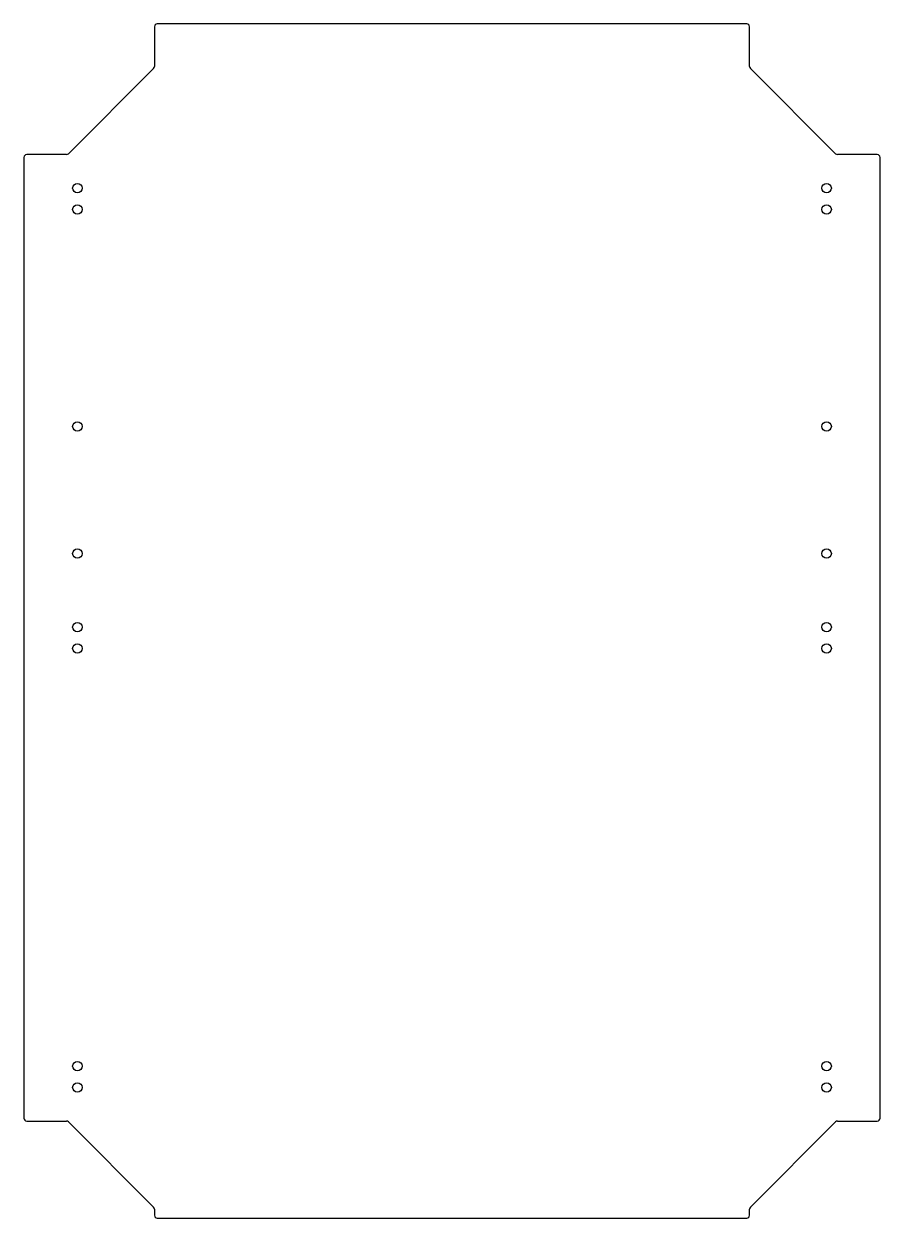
# Model space of a CAD drawing. Header units: inches. Extents: x -11.8 to 11.8, y -16.5 to 16.5.
import ezdxf

# ---------------------------------------------------------------- set-up
doc = ezdxf.new("R2010")
doc.units = ezdxf.units.IN
doc.layers.add('CUTOUTS', color=1, linetype='CONTINUOUS')
doc.layers.add('PERIMETER', color=5, linetype='CONTINUOUS')

msp = doc.modelspace()

# ---------------------------------------------------------------- linework, layer by layer
at = {"layer": 'CUTOUTS'}
for centre in [(-10.335, 11.939), (10.335, 11.939), (-10.335, 11.348), (10.335, 11.348), (-10.335, 5.364), (10.335, 5.364), (-10.335, 1.86), (10.335, 1.86), (-10.335, -0.167), (10.335, -0.167), (-10.335, -0.758), (10.335, -0.758), (-10.335, -12.274), (10.335, -12.274), (-10.335, -12.864), (10.335, -12.864)]:
    msp.add_circle(centre, 0.13, dxfattribs=at)
at = {"layer": 'PERIMETER'}
for p, q in [((8.13, 16.467), (-8.13, 16.467)), ((-8.209, 16.388), (-8.209, 15.294)), ((8.209, 15.294), (8.209, 16.388)), ((-8.232, 15.238), (-10.582, 12.887)), ((10.582, 12.887), (8.232, 15.238)), ((-10.638, 12.864), (-11.732, 12.864)), ((11.732, 12.864), (10.638, 12.864)), ((-11.811, 12.785), (-11.811, -13.711)), ((11.811, -13.711), (11.811, 12.785)), ((-11.732, -13.789), (-10.638, -13.789)), ((-10.582, -13.812), (-8.232, -16.163)), ((8.232, -16.163), (10.582, -13.812)), ((10.638, -13.789), (11.732, -13.789)), ((-8.209, -16.219), (-8.209, -16.388)), ((-8.13, -16.467), (8.13, -16.467)), ((8.209, -16.388), (8.209, -16.219))]:
    msp.add_line(p, q, dxfattribs=at)
for centre, start, end in [((8.13, 16.388), 0, 90), ((-8.13, 16.388), 90, 180), ((-8.287, 15.294), -45, 0), ((8.287, 15.294), 180, 225), ((-11.732, 12.785), 90, 180), ((-10.638, 12.943), 270, 315), ((10.638, 12.943), 225, 270), ((11.732, 12.785), 0, 90), ((-11.732, -13.711), 180, 270), ((-10.638, -13.868), 45, 90), ((10.638, -13.868), 90, 135), ((11.732, -13.711), -90, 0), ((-8.287, -16.219), 0, 45), ((-8.13, -16.388), 180, 270), ((8.13, -16.388), 270, 360), ((8.287, -16.219), 135, 180)]:
    msp.add_arc(centre, 0.0787, start, end, dxfattribs=at)

doc.saveas('drawing.dxf')
